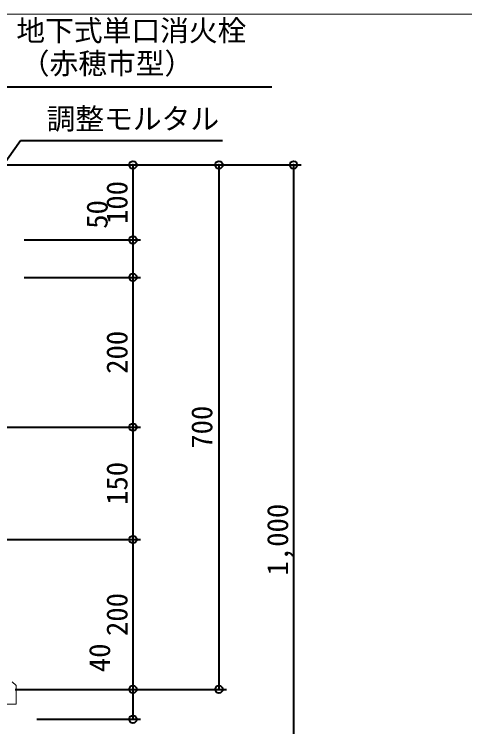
# Model space of a CAD drawing. Units: millimetres at full size, sheet at 1:20. Extents: x -5803 to 5817, y -3160 to 3160.
# Drawn here: x -440 to 161, y 169 to 1120 of the extents above; entities that cross this region are included whole.
import ezdxf
from ezdxf.enums import TextEntityAlignment as Align

# ---------------------------------------------------------------- set-up
doc = ezdxf.new("R2010")
doc.units = ezdxf.units.MM
doc.header["$LTSCALE"] = 20
doc.header["$PDMODE"] = 32
doc.header["$PDSIZE"] = 10
for name, color, linetype, lineweight in [('0-7_TEMP01', 3, 'Continuous', 18), ('0-9_躯体', 7, 'Continuous', 9), ('0-E_寸法', 1, 'Continuous', 40)]:
    doc.layers.add(name, color=color, linetype=linetype, lineweight=lineweight)
doc.styles.add('ＭＳ ゴシック', font='')
doc.styles.get('ＭＳ ゴシック').set_extended_font_data('MS Gothic')

msp = doc.modelspace()

# ---------------------------------------------------------------- linework, layer by layer
at = {"layer": '0-7_TEMP01'}
msp.add_line((-4176.06, 1120.37), (1523.94, 1120.37), dxfattribs=at)
at = {"layer": '0-9_躯体'}
for p, q in [((-438.06, 224.16), (-443.06, 229.16)), ((-438.06, 224.16), (-438.06, 199.15)), ((-438.06, 199.15), (-463.31, 199.15))]:
    msp.add_line(p, q, dxfattribs=at)
at = {"layer": '0-E_寸法'}
for p, q in [((-468.06, 1023.41), (-96.36, 1023.41)), ((-543.18, 795.99), (-432.23, 951.74)), ((-432.23, 951.74), (-162.45, 951.74)), ((-499.06, 919.16), (-271.99, 919.16)), ((-499.06, 919.16), (-157.18, 919.16)), ((-499.06, 919.16), (-57.56, 919.16)), ((-281.99, 919.16), (-281.99, 819.15)), ((-167.18, 919.16), (-167.18, 219.15)), ((-67.56, 919.16), (-67.56, -80.84)), ((-427.06, 819.15), (-271.99, 819.15)), ((-427.06, 819.15), (-271.99, 819.15)), ((-281.99, 819.15), (-281.99, 769.16)), ((-427.06, 769.16), (-271.99, 769.16)), ((-427.06, 769.16), (-271.99, 769.16)), ((-281.99, 769.16), (-281.99, 569.15)), ((-487.8, 569.15), (-271.99, 569.15)), ((-487.8, 569.15), (-271.99, 569.15)), ((-281.99, 569.15), (-281.99, 419.16)), ((-487.8, 419.16), (-271.99, 419.16)), ((-487.8, 419.16), (-271.99, 419.16)), ((-281.99, 419.16), (-281.99, 219.15)), ((-439.3, 219.15), (-271.99, 219.15)), ((-439.3, 219.15), (-157.18, 219.15)), ((-437.89, 219.15), (-271.95, 219.15)), ((-281.95, 219.15), (-281.95, 179.16)), ((-410.25, 179.16), (-271.95, 179.16))]:
    msp.add_line(p, q, dxfattribs=at)
for p in [(-281.99, 919.16), (-167.18, 919.16), (-67.56, 919.16), (-281.99, 819.15), (-281.99, 769.16), (-281.99, 569.15), (-281.99, 419.16), (-281.99, 219.15), (-281.95, 219.15), (-167.18, 219.15), (-281.95, 179.16)]:
    msp.add_point(p, dxfattribs=at)

# ---------------------------------------------------------------- texts
at = {"layer": '0-E_寸法', "style": 'ＭＳ ゴシック'}
for s, p in [('地下式単口消火栓', (-437.64, 1076.12)), ('（赤穂市型）', (-431.78, 1032.19)), ('調整モルタル', (-397.23, 958.31))]:
    msp.add_text(s, height=28.15, dxfattribs=at).set_placement(p, align=Align.BOTTOM_LEFT)
for s, p in [('100', (-280.77, 840.36)), ('50', (-307.34, 833.99)), ('200', (-280.77, 640.36)), ('700', (-167.53, 540.36)), ('150', (-280.77, 465.36)), ('1,000', (-66.35, 371.16)), ('200', (-280.77, 290.36)), ('40', (-304, 242.09))]:
    msp.add_text(s, height=28.15, rotation=90, dxfattribs=at).set_placement(p, align=Align.BOTTOM_LEFT)

doc.saveas('drawing.dxf')
